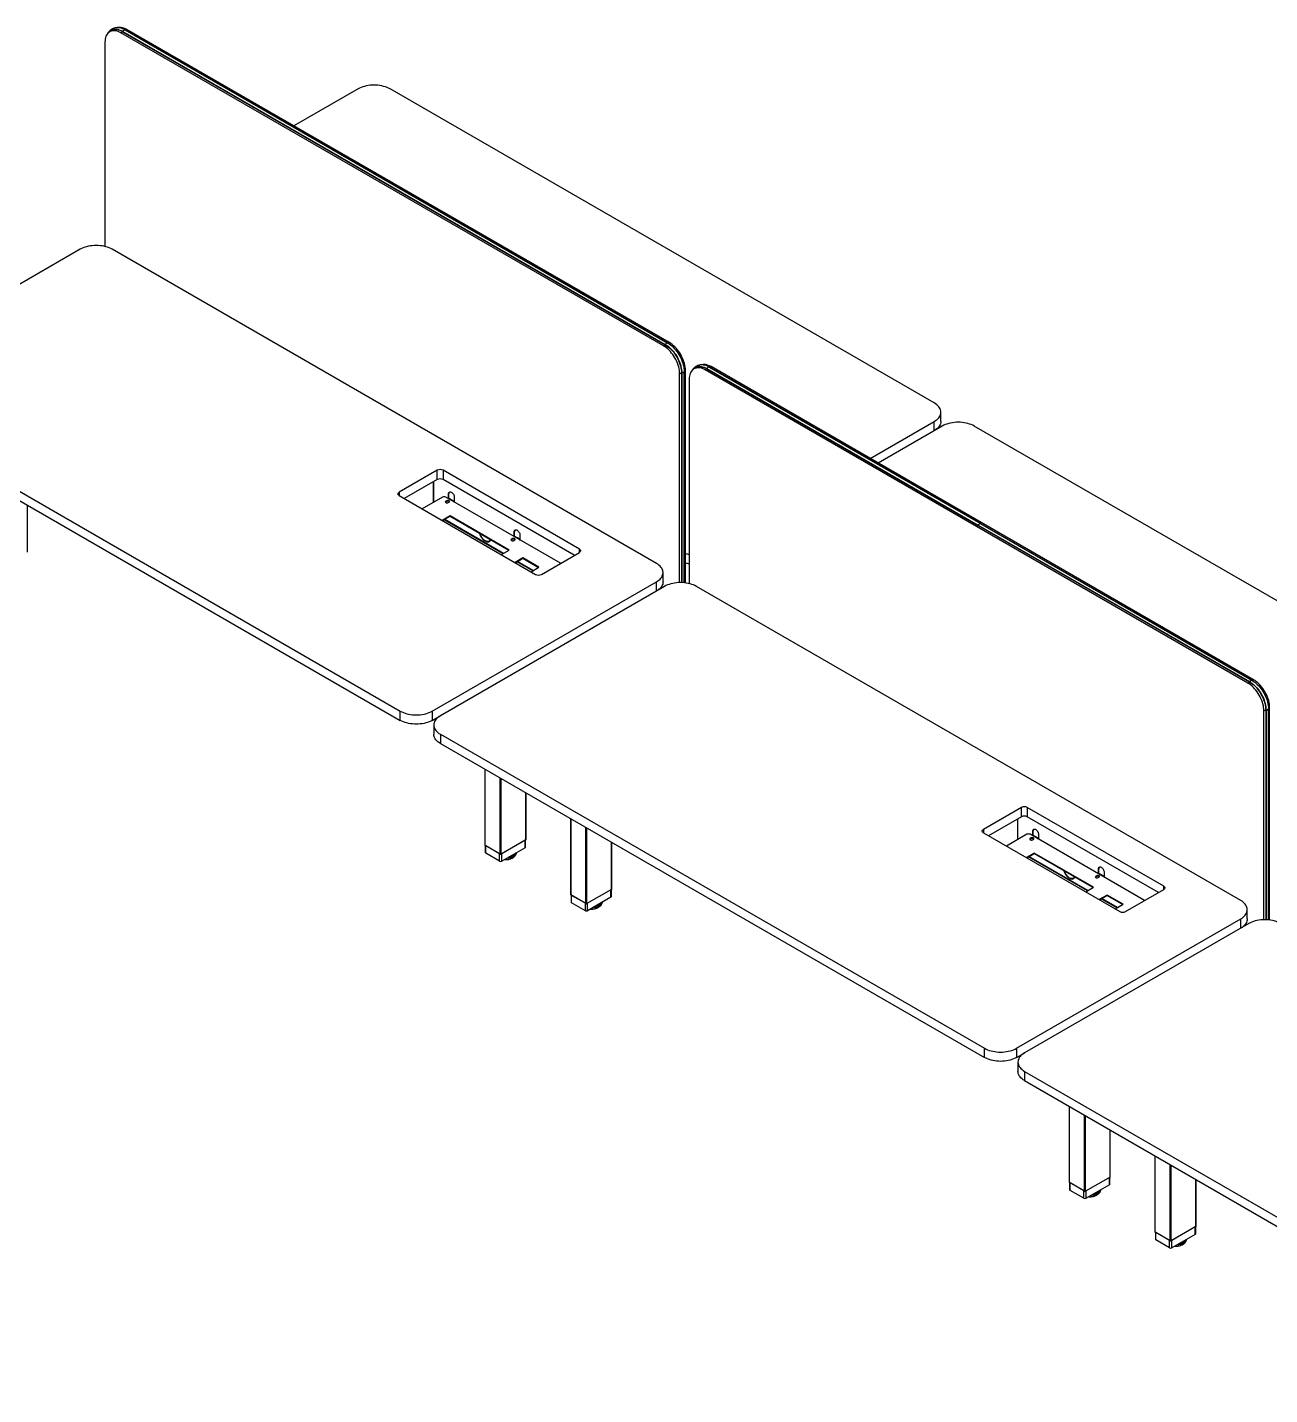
# Model space of a CAD drawing. Header units: millimetres. Extents: x -429 to 10261, y -321 to 5396.
# Drawn here: x 5662 to 8406, y 312 to 3333 of the extents above; entities that cross this region are included whole.
import ezdxf

# ---------------------------------------------------------------- set-up
doc = ezdxf.new("R2010")
doc.units = ezdxf.units.MM
doc.header["$LTSCALE"] = 100

msp = doc.modelspace()

# ---------------------------------------------------------------- linework, layer by layer
at = {"color": 7, "linetype": 'Continuous', "lineweight": -3}
for p, q in [((5848.99, 3326.22), (5844.04, 3323.36)), ((5872.57, 3323.74), (6471.84, 2977.79)), ((5872.57, 3323.74), (5872.57, 3323.5)), ((5872.57, 3323.5), (6471.84, 2977.55)), ((5872.74, 3324.19), (6472.01, 2978.23)), ((5878.06, 3327.26), (6477.34, 2981.31)), ((6477.4, 2981.29), (5878.13, 3327.24)), ((5879.08, 3326.69), (5881.76, 3328.23)), ((7080.31, 2636.33), (5881.76, 3328.23)), ((5833.68, 3300.47), (5833.68, 2848.78)), ((5869.04, 3320.89), (5873.01, 3323.18)), ((7067.58, 2628.98), (5869.04, 3320.89)), ((5872.61, 3323.41), (6471.89, 2977.45)), ((6392.65, 3196.92), (6250.94, 3115.11)), ((7665.44, 2502.97), (6463.36, 3196.92)), ((6471.84, 2977.79), (7071.12, 2631.84)), ((6471.84, 2977.55), (7071.12, 2631.59)), ((6471.89, 2977.45), (7071.16, 2631.5)), ((6472.01, 2978.23), (7071.28, 2632.28)), ((6477.34, 2981.31), (7076.61, 2635.35)), ((7076.67, 2635.33), (6477.4, 2981.29)), ((5778.88, 2842.6), (5283.91, 2556.86)), ((7051.67, 2148.65), (5849.59, 2842.6)), ((7067.58, 2628.98), (7071.61, 2631.31)), ((7071.12, 2631.84), (7071.12, 2631.59)), ((7071.12, 2631.84), (7071.5, 2631.61)), ((7077.6, 2634.76), (7080.31, 2636.33)), ((7102.94, 2567.74), (7106.96, 2570.07)), ((7106.91, 2569.58), (7106.91, 2106.05)), ((7107.18, 2569.38), (7106.97, 2569.5)), ((7106.97, 2569.5), (7106.97, 2106.05)), ((7107.17, 2570.42), (7107.18, 2569.38)), ((7107.18, 2569.38), (7107.18, 2106.05)), ((7107.65, 2569.3), (7107.65, 2106.03)), ((7112.96, 2573.53), (7115.67, 2575.09)), ((7112.97, 2572.37), (7112.97, 2105.68)), ((7112.98, 2105.68), (7112.98, 2572.44)), ((7115.67, 2105.38), (7115.67, 2575.09)), ((7139.46, 2581.25), (7134.51, 2578.39)), ((7159.51, 2575.91), (7163.48, 2578.21)), ((8358.05, 1884.01), (7159.51, 2575.91)), ((7163.04, 2578.77), (7762.31, 2232.82)), ((7163.04, 2578.77), (7163.04, 2578.53)), ((7163.04, 2578.53), (7762.31, 2232.57)), ((7163.08, 2578.43), (7762.36, 2232.48)), ((7163.21, 2579.21), (7762.48, 2233.26)), ((7168.53, 2582.29), (7767.8, 2236.33)), ((7767.87, 2236.31), (7168.6, 2582.27)), ((7169.55, 2581.71), (7172.23, 2583.26)), ((8370.78, 1891.36), (7172.23, 2583.26)), ((7102.94, 2106.06), (7102.94, 2567.74)), ((7124.15, 2555.5), (7124.15, 2103.81)), ((5283.91, 2516.04), (6485.99, 1822.09)), ((5283.91, 2495.62), (6485.99, 1801.68)), ((7680.09, 2462.15), (7680.09, 2482.56)), ((7523.73, 2380.35), (7665.44, 2462.15)), ((7683.12, 2451.95), (7541.41, 2370.14)), ((7665.44, 2441.74), (7665.44, 2462.15)), ((8955.91, 1758), (7753.83, 2451.95)), ((6567.66, 2354.18), (6483.51, 2305.61)), ((6567.66, 2333.77), (6494.83, 2291.73)), ((6558.68, 2328.59), (6558.68, 2282.94)), ((6558.96, 2328.75), (6558.96, 2283.1)), ((6567.66, 2333.77), (6567.66, 2354.18)), ((6881.61, 2180.29), (6580.39, 2354.18)), ((6580.39, 2354.18), (6580.39, 2333.77)), ((6870.3, 2166.41), (6580.39, 2333.77)), ((6483.51, 2305.61), (6483.51, 2298.26)), ((6483.51, 2298.26), (6784.74, 2124.36)), ((6593.11, 2302.33), (6592.55, 2302)), ((6592.55, 2292.26), (6592.55, 2302)), ((6593.11, 2292.26), (6593.11, 2302.33)), ((5662.65, 2173.68), (5662.65, 2276.98)), ((6579.33, 2294.86), (6534.36, 2268.9)), ((6839.6, 2148.69), (6586.4, 2294.86)), ((6588.87, 2286.9), (6586.75, 2285.68)), ((6586.75, 2284.86), (6588.87, 2286.08)), ((6586.75, 2284.86), (6586.75, 2285.68)), ((6588.87, 2286.08), (6588.87, 2286.9)), ((6592.34, 2292.17), (6591.7, 2291.8)), ((6591.7, 2282.82), (6593.82, 2284.04)), ((6592.34, 2292.17), (6594.1, 2291.14)), ((6594.9, 2291.22), (6593.14, 2292.24)), ((6595.52, 2290.33), (6594.1, 2291.14)), ((6595.52, 2290.33), (6597.64, 2289.1)), ((6598.44, 2289.18), (6596.32, 2290.41)), ((6599.05, 2288.29), (6597.64, 2289.1)), ((6599.05, 2288.29), (6601.17, 2287.06)), ((6601.97, 2287.14), (6599.85, 2288.37)), ((6602.59, 2286.25), (6601.17, 2287.06)), ((6602.59, 2286.25), (6604.36, 2285.23)), ((6605.16, 2285.31), (6603.39, 2286.33)), ((6603.72, 2284.86), (6604.36, 2285.23)), ((6604.29, 2284.53), (6604.36, 2284.57)), ((6604.36, 2284.57), (6604.36, 2285.23)), ((6604.36, 2284.57), (6604.92, 2284.25)), ((6604.92, 2284.25), (6605.28, 2284.45)), ((6605.28, 2284.04), (6604.92, 2284.25)), ((6605.28, 2294.66), (6605.28, 2284.04)), ((6595.91, 2253.44), (6578.53, 2243.41)), ((6579.24, 2243), (6595.91, 2252.63)), ((6713, 2170), (6582.9, 2245.11)), ((6714.14, 2170.65), (6584.03, 2245.76)), ((6726.73, 2177.93), (6595.91, 2253.44)), ((6595.91, 2252.63), (6595.91, 2253.44)), ((6595.91, 2252.63), (6726.02, 2177.52)), ((7767.8, 2236.33), (8367.08, 1890.38)), ((8367.14, 1890.36), (7767.87, 2236.31)), ((6737.29, 2208.48), (6736.66, 2208.12)), ((6737.29, 2208.48), (6739.06, 2207.46)), ((6738.07, 2218.65), (6737.5, 2218.32)), ((6737.5, 2208.58), (6737.5, 2218.32)), ((6738.07, 2208.57), (6738.07, 2218.65)), ((6739.86, 2207.54), (6738.09, 2208.56)), ((6740.47, 2206.65), (6739.06, 2207.46)), ((6740.47, 2206.65), (6742.6, 2205.42)), ((6743.4, 2205.5), (6741.27, 2206.73)), ((6750.23, 2210.98), (6750.23, 2200.36)), ((7762.31, 2232.82), (8361.59, 1886.87)), ((7762.31, 2232.82), (7762.31, 2232.57)), ((7762.31, 2232.57), (8361.59, 1886.62)), ((7762.36, 2232.48), (8361.63, 1886.53)), ((7762.48, 2233.26), (8361.75, 1887.31)), ((6672.45, 2198.33), (6672.45, 2199.15)), ((6673.87, 2198.33), (6673.87, 2197.52)), ((6673.87, 2197.52), (6674.43, 2197.84)), ((6674.43, 2198.06), (6674.43, 2197.84)), ((6681.8, 2197.64), (6682.8, 2197.06)), ((6682.16, 2197.83), (6682.72, 2198.16)), ((6709.34, 2167.89), (6726.73, 2177.93)), ((6733.83, 2203.22), (6731.71, 2201.99)), ((6731.71, 2201.18), (6733.83, 2202.4)), ((6731.71, 2201.18), (6731.71, 2201.99)), ((6733.83, 2202.4), (6733.83, 2203.22)), ((6736.66, 2199.14), (6738.78, 2200.36)), ((6744.01, 2204.61), (6742.6, 2205.42)), ((6744.01, 2204.61), (6746.13, 2203.38)), ((6746.93, 2203.46), (6744.81, 2204.68)), ((6747.55, 2202.56), (6746.13, 2203.38)), ((6747.55, 2202.56), (6749.31, 2201.54)), ((6750.11, 2201.62), (6748.35, 2202.64)), ((6748.68, 2201.18), (6749.31, 2201.54)), ((6749.24, 2200.85), (6749.31, 2200.89)), ((6749.31, 2200.89), (6749.31, 2201.54)), ((6749.31, 2200.89), (6749.88, 2200.56)), ((6749.88, 2200.56), (6750.23, 2200.77)), ((6750.23, 2200.36), (6749.88, 2200.56)), ((6881.61, 2172.94), (6881.61, 2180.29)), ((6756.78, 2160.58), (6739.4, 2150.54)), ((6740.1, 2150.13), (6756.78, 2159.76)), ((6778.41, 2132.24), (6743.76, 2152.24)), ((6779.54, 2132.9), (6744.89, 2152.9)), ((6792.14, 2140.17), (6756.78, 2160.58)), ((6756.78, 2159.76), (6756.78, 2160.58)), ((6756.78, 2159.76), (6791.43, 2139.76)), ((6797.47, 2124.36), (6881.61, 2172.94)), ((6774.75, 2130.13), (6792.14, 2140.17)), ((7066.32, 2107.83), (7066.32, 2128.24)), ((6556.7, 1822.09), (7051.67, 2107.83)), ((7069.35, 2097.63), (6574.38, 1811.88)), ((7051.67, 2087.42), (7051.67, 2107.83)), ((8342.14, 1403.68), (7140.06, 2097.63)), ((8358.05, 1884.01), (8362.08, 1886.33)), ((8361.59, 1886.87), (8361.59, 1886.62)), ((8361.59, 1886.87), (8361.97, 1886.64)), ((8368.07, 1889.79), (8370.78, 1891.36)), ((6485.99, 1801.68), (6485.99, 1822.09)), ((6556.7, 1822.09), (6556.7, 1801.68)), ((8393.41, 1822.77), (8397.43, 1825.1)), ((8393.41, 1361.09), (8393.41, 1822.77)), ((8397.38, 1824.61), (8397.38, 1361.08)), ((8397.65, 1824.4), (8397.44, 1824.53)), ((8397.44, 1824.53), (8397.44, 1361.08)), ((8397.64, 1825.44), (8397.65, 1824.4)), ((8397.65, 1824.4), (8397.65, 1361.07)), ((8398.12, 1824.33), (8398.12, 1361.06)), ((8403.43, 1828.55), (8406.14, 1830.12)), ((8403.44, 1827.4), (8403.44, 1360.71)), ((8403.45, 1360.71), (8403.45, 1827.47)), ((8406.14, 1360.41), (8406.14, 1830.12)), ((6556.7, 1801.68), (6573.93, 1811.62)), ((6559.73, 1791.47), (6559.73, 1771.06)), ((6574.38, 1771.06), (7776.46, 1077.12)), ((6574.38, 1771.06), (6574.38, 1750.65)), ((6574.38, 1750.65), (7776.46, 1056.7)), ((6672.93, 1693.75), (6672.93, 1525.86)), ((6673.37, 1525.25), (6673.37, 1693.5)), ((6706.6, 1506.06), (6706.6, 1674.32)), ((6708.73, 1506.06), (6708.73, 1673.09)), ((6763.17, 1537.49), (6763.17, 1641.66)), ((6763.61, 1538.1), (6763.61, 1641.41)), ((7858.13, 1609.21), (7773.98, 1560.63)), ((7858.13, 1588.8), (7858.13, 1609.21)), ((8172.08, 1435.32), (7870.86, 1609.21)), ((7870.86, 1609.21), (7870.86, 1588.8)), ((6862.44, 1584.36), (6862.44, 1416.46)), ((6862.87, 1415.85), (6862.87, 1584.1)), ((7858.13, 1588.8), (7785.3, 1546.75)), ((7849.15, 1583.61), (7849.15, 1537.97)), ((7849.43, 1583.78), (7849.43, 1538.13)), ((8160.77, 1421.43), (7870.86, 1588.8)), ((6896.11, 1396.66), (6896.11, 1564.92)), ((6898.23, 1396.66), (6898.23, 1563.69)), ((7773.98, 1560.63), (7773.98, 1553.29)), ((7773.98, 1553.29), (8075.21, 1379.39)), ((7869.8, 1549.89), (7824.83, 1523.93)), ((8130.07, 1403.71), (7876.87, 1549.89)), ((7879.34, 1541.93), (7877.22, 1540.7)), ((7877.22, 1539.89), (7879.34, 1541.11)), ((7879.34, 1541.11), (7879.34, 1541.93)), ((7882.81, 1547.19), (7882.17, 1546.83)), ((7882.81, 1547.19), (7884.57, 1546.17)), ((7883.58, 1557.36), (7883.02, 1557.03)), ((7883.02, 1547.29), (7883.02, 1557.03)), ((7883.58, 1547.28), (7883.58, 1557.36)), ((7885.37, 1546.25), (7883.61, 1547.27)), ((7885.99, 1545.36), (7884.57, 1546.17)), ((7885.99, 1545.36), (7888.11, 1544.13)), ((7888.91, 1544.21), (7886.79, 1545.44)), ((7889.52, 1543.32), (7888.11, 1544.13)), ((7889.52, 1543.32), (7891.64, 1542.09)), ((7892.44, 1542.17), (7890.32, 1543.39)), ((7893.06, 1541.27), (7891.64, 1542.09)), ((7893.06, 1541.27), (7894.83, 1540.25)), ((7895.63, 1540.33), (7893.86, 1541.35)), ((7895.75, 1549.68), (7895.75, 1539.07)), ((6706.6, 1506.06), (6673.37, 1525.25)), ((6673.76, 1525.02), (6673.76, 1509.53)), ((6705.19, 1506.88), (6674.78, 1524.43)), ((6674.78, 1508.1), (6674.78, 1524.43)), ((6763.17, 1537.49), (6708.73, 1506.06)), ((6761.76, 1536.68), (6710.14, 1506.88)), ((6761.76, 1520.35), (6710.14, 1490.55)), ((6761.76, 1520.35), (6761.76, 1536.68)), ((6762.78, 1521.77), (6762.78, 1537.27)), ((6952.68, 1428.09), (6952.68, 1532.26)), ((6953.12, 1428.71), (6953.12, 1532.01)), ((7877.22, 1539.89), (7877.22, 1540.7)), ((7882.17, 1537.85), (7884.29, 1539.07)), ((7894.19, 1539.89), (7894.83, 1540.25)), ((7894.76, 1539.56), (7894.83, 1539.6)), ((7894.83, 1539.6), (7894.83, 1540.25)), ((7894.83, 1539.6), (7895.39, 1539.27)), ((7895.39, 1539.27), (7895.75, 1539.48)), ((7895.75, 1539.07), (7895.39, 1539.27)), ((6705.19, 1490.55), (6674.78, 1508.1)), ((6705.19, 1490.55), (6705.19, 1506.88)), ((6710.14, 1490.55), (6710.14, 1506.88)), ((7886.38, 1508.47), (7869, 1498.43)), ((7869.71, 1498.03), (7886.38, 1507.65)), ((8003.47, 1425.03), (7873.37, 1500.14)), ((8004.61, 1425.68), (7874.5, 1500.79)), ((8017.2, 1432.95), (7886.38, 1508.47)), ((7886.38, 1507.65), (7886.38, 1508.47)), ((7886.38, 1507.65), (8016.49, 1432.54)), ((7962.92, 1453.36), (7962.92, 1454.18)), ((7964.34, 1453.36), (7964.34, 1452.54)), ((7964.34, 1452.54), (7964.9, 1452.87)), ((7964.9, 1453.09), (7964.9, 1452.87)), ((7972.27, 1452.67), (7973.27, 1452.09)), ((7972.63, 1452.86), (7973.19, 1453.18)), ((8024.3, 1458.25), (8022.18, 1457.02)), ((8022.18, 1456.2), (8024.3, 1457.43)), ((8022.18, 1456.2), (8022.18, 1457.02)), ((8024.3, 1457.43), (8024.3, 1458.25)), ((8027.76, 1463.51), (8027.13, 1463.14)), ((8027.13, 1454.16), (8029.25, 1455.39)), ((8027.76, 1463.51), (8029.53, 1462.49)), ((8028.54, 1473.68), (8027.97, 1473.35)), ((8027.97, 1463.61), (8027.97, 1473.35)), ((8028.54, 1463.6), (8028.54, 1473.68)), ((8030.33, 1462.57), (8028.56, 1463.59)), ((8030.94, 1461.67), (8029.53, 1462.49)), ((8030.94, 1461.67), (8033.07, 1460.45)), ((8033.87, 1460.53), (8031.74, 1461.75)), ((8034.48, 1459.63), (8033.07, 1460.45)), ((8034.48, 1459.63), (8036.6, 1458.41)), ((8037.4, 1458.49), (8035.28, 1459.71)), ((8038.02, 1457.59), (8036.6, 1458.41)), ((8038.02, 1457.59), (8039.78, 1456.57)), ((8040.58, 1456.65), (8038.82, 1457.67)), ((8039.15, 1456.2), (8039.78, 1456.57)), ((8039.71, 1455.88), (8039.78, 1455.92)), ((8039.78, 1455.92), (8039.78, 1456.57)), ((8039.78, 1455.92), (8040.35, 1455.59)), ((8040.35, 1455.59), (8040.7, 1455.8)), ((8040.7, 1455.39), (8040.35, 1455.59)), ((8040.7, 1466), (8040.7, 1455.39)), ((6952.68, 1428.09), (6898.23, 1396.66)), ((6951.26, 1427.28), (6899.64, 1397.48)), ((6951.26, 1410.95), (6951.26, 1427.28)), ((6952.29, 1412.38), (6952.29, 1427.87)), ((7999.81, 1422.92), (8017.2, 1432.95)), ((8087.94, 1379.39), (8172.08, 1427.97)), ((8172.08, 1427.97), (8172.08, 1435.32)), ((6896.11, 1396.66), (6862.87, 1415.85)), ((6863.26, 1415.62), (6863.26, 1400.13)), ((6894.69, 1397.48), (6864.29, 1415.03)), ((6864.29, 1398.7), (6864.29, 1415.03)), ((6894.69, 1381.15), (6864.29, 1398.7)), ((6894.69, 1381.15), (6894.69, 1397.48)), ((6951.26, 1410.95), (6899.64, 1381.15)), ((6899.64, 1381.15), (6899.64, 1397.48)), ((8047.25, 1415.6), (8029.87, 1405.57)), ((8030.57, 1405.16), (8047.25, 1414.79)), ((8068.88, 1387.27), (8034.23, 1407.27)), ((8070.01, 1387.92), (8035.36, 1407.93)), ((8082.61, 1395.19), (8047.25, 1415.6)), ((8047.25, 1414.79), (8047.25, 1415.6)), ((8047.25, 1414.79), (8081.9, 1394.79)), ((8065.22, 1385.16), (8082.61, 1395.19)), ((7847.17, 1077.12), (8342.14, 1362.86)), ((8342.14, 1342.45), (8342.14, 1362.86)), ((8356.79, 1362.86), (8356.79, 1383.27)), ((8359.82, 1352.65), (7864.85, 1066.91)), ((7776.46, 1056.7), (7776.46, 1077.12)), ((7847.17, 1077.12), (7847.17, 1056.7)), ((7847.17, 1056.7), (7864.4, 1066.65)), ((7850.2, 1046.5), (7850.2, 1026.09)), ((7864.85, 1026.09), (9066.93, 332.14)), ((7864.85, 1026.09), (7864.85, 1005.68)), ((7864.85, 1005.68), (9066.93, 311.73)), ((7963.4, 948.78), (7963.4, 780.89)), ((7963.84, 780.27), (7963.84, 948.53)), ((7997.07, 761.09), (7997.07, 929.34)), ((7999.2, 761.09), (7999.2, 928.12)), ((8053.64, 792.52), (8053.64, 896.69)), ((8054.08, 793.13), (8054.08, 896.43)), ((8152.91, 839.38), (8152.91, 671.49)), ((8153.34, 670.88), (8153.34, 839.13)), ((8186.58, 651.69), (8186.58, 819.94)), ((8188.7, 651.69), (8188.7, 818.72)), ((8053.64, 792.52), (7999.2, 761.09)), ((8052.23, 791.7), (8000.61, 761.9)), ((8052.23, 775.37), (8052.23, 791.7)), ((8053.25, 776.8), (8053.25, 792.3)), ((8243.15, 683.12), (8243.15, 787.29)), ((8243.59, 683.73), (8243.59, 787.03)), ((7997.07, 761.09), (7963.84, 780.27)), ((7964.23, 780.05), (7964.23, 764.56)), ((7995.66, 761.9), (7965.25, 779.46)), ((7965.25, 763.13), (7965.25, 779.46)), ((7995.66, 745.57), (7965.25, 763.13)), ((7995.66, 745.57), (7995.66, 761.9)), ((8052.23, 775.37), (8000.61, 745.57)), ((8000.61, 745.57), (8000.61, 761.9)), ((8186.58, 651.69), (8153.34, 670.88)), ((8153.73, 670.65), (8153.73, 655.16)), ((8185.16, 652.51), (8154.76, 670.06)), ((8154.76, 653.73), (8154.76, 670.06)), ((8243.15, 683.12), (8188.7, 651.69)), ((8241.73, 682.3), (8190.11, 652.51)), ((8241.73, 665.97), (8190.11, 636.18)), ((8241.73, 665.97), (8241.73, 682.3)), ((8242.76, 667.4), (8242.76, 682.9)), ((8185.16, 636.18), (8154.76, 653.73)), ((8185.16, 636.18), (8185.16, 652.51)), ((8190.11, 636.18), (8190.11, 652.51))]:
    msp.add_line(p, q, dxfattribs=at)
at = {"color": 7, "linetype": 'Continuous', "lineweight": -3, "flags": 128}
for points in [[(5869.04, 3320.89), (5865.95, 3322.51), (5862.9, 3323.81), (5859.89, 3324.78), (5856.94, 3325.4), (5854.09, 3325.69), (5851.36, 3325.62), (5848.76, 3325.21), (5846.31, 3324.45), (5844.04, 3323.36), (5841.95, 3321.94), (5840.08, 3320.2), (5838.42, 3318.15), (5836.99, 3315.81), (5835.81, 3313.2), (5834.89, 3310.34), (5834.22, 3307.25), (5833.82, 3303.95), (5833.68, 3300.47)], [(5842.3, 3322.21), (5843.03, 3323.04), (5844.95, 3324.82), (5847.07, 3326.27), (5849.39, 3327.38), (5851.89, 3328.15), (5854.54, 3328.57), (5857.33, 3328.64), (5860.24, 3328.35), (5863.24, 3327.71), (5866.31, 3326.73), (5869.43, 3325.4), (5872.57, 3323.74)], [(5843.32, 3322.93), (5845.11, 3324.56), (5847.22, 3326.01), (5849.53, 3327.12), (5852.01, 3327.88), (5854.65, 3328.3), (5857.42, 3328.37), (5860.31, 3328.08), (5863.29, 3327.44), (5866.35, 3326.46), (5869.45, 3325.15), (5872.57, 3323.5)], [(5845.71, 3324.33), (5847.32, 3325.78), (5847.55, 3325.97)], [(5847.01, 3325.08), (5847.7, 3325.66), (5849.51, 3326.92)], [(5848.99, 3326.22), (5851.26, 3327.31), (5853.7, 3328.07)], [(5849.01, 3327.71), (5850.4, 3328.23), (5852.85, 3328.83), (5855.43, 3329.12), (5858.13, 3329.08), (5860.93, 3328.73), (5863.81, 3328.06), (5866.75, 3327.07), (5869.74, 3325.78), (5872.74, 3324.19)], [(5881.76, 3328.23), (5878.68, 3329.86), (5875.62, 3331.16), (5872.61, 3332.13), (5869.67, 3332.75), (5866.82, 3333.03), (5864.09, 3332.97), (5861.49, 3332.56), (5860.58, 3332.32)], [(5878.13, 3327.24), (5878.1, 3327.25), (5878.06, 3327.26)], [(6463.36, 3196.92), (6460.14, 3198.62), (6456.68, 3200.15), (6453, 3201.51), (6449.14, 3202.67), (6445.11, 3203.63), (6440.95, 3204.39), (6436.69, 3204.94), (6432.36, 3205.26), (6428, 3205.37), (6423.65, 3205.26), (6419.32, 3204.94), (6415.06, 3204.39), (6410.9, 3203.63), (6406.87, 3202.67), (6403, 3201.51), (6399.33, 3200.15), (6395.86, 3198.62), (6392.65, 3196.92)], [(5849.59, 2842.6), (5846.38, 2844.3), (5842.91, 2845.83), (5839.24, 2847.19), (5835.37, 2848.35), (5831.34, 2849.31), (5827.18, 2850.07), (5822.92, 2850.61), (5818.59, 2850.94), (5814.24, 2851.05), (5809.88, 2850.94), (5805.55, 2850.61), (5801.29, 2850.07), (5797.13, 2849.31), (5793.1, 2848.35), (5789.24, 2847.19), (5785.56, 2845.83), (5782.1, 2844.3), (5778.88, 2842.6)], [(7102.94, 2567.74), (7102.8, 2571.38), (7102.4, 2575.14), (7101.73, 2579.01), (7100.81, 2582.94), (7099.63, 2586.91), (7098.2, 2590.89), (7096.54, 2594.85), (7094.67, 2598.76), (7092.58, 2602.59), (7090.31, 2606.31), (7087.86, 2609.89), (7085.26, 2613.31), (7082.52, 2616.53), (7079.67, 2619.54), (7076.73, 2622.31), (7073.72, 2624.82), (7070.66, 2627.05), (7067.58, 2628.98)], [(7071.12, 2631.59), (7074.24, 2629.63), (7077.34, 2627.37), (7080.4, 2624.83), (7083.38, 2622.02), (7086.27, 2618.97), (7089.04, 2615.7), (7091.68, 2612.24), (7094.16, 2608.6), (7096.47, 2604.83), (7098.58, 2600.95), (7100.48, 2596.99), (7102.17, 2592.97), (7103.61, 2588.93), (7104.81, 2584.91), (7105.75, 2580.92), (7106.42, 2577), (7106.83, 2573.19), (7106.97, 2569.5)], [(7071.28, 2632.28), (7074.29, 2630.4), (7077.27, 2628.25), (7080.21, 2625.84), (7083.09, 2623.19), (7085.89, 2620.31), (7088.59, 2617.23), (7091.17, 2613.96), (7093.62, 2610.53), (7095.91, 2606.97), (7098.04, 2603.29), (7099.98, 2599.52), (7101.73, 2595.68), (7103.26, 2591.81), (7104.58, 2587.93), (7105.68, 2584.07), (7106.53, 2580.25), (7107.15, 2576.5), (7107.52, 2572.84), (7107.65, 2569.3)], [(7071.5, 2631.61), (7074.26, 2629.87), (7077.38, 2627.59), (7080.45, 2625.03), (7083.45, 2622.21), (7086.36, 2619.14), (7089.15, 2615.85), (7091.8, 2612.37), (7094.3, 2608.71), (7096.62, 2604.92), (7098.74, 2601.01), (7100.66, 2597.03), (7102.35, 2592.99), (7103.8, 2588.93), (7105.01, 2584.87), (7105.95, 2580.86), (7106.63, 2576.92), (7107.04, 2573.08), (7107.17, 2570.42)], [(7076.61, 2635.35), (7079.61, 2633.48), (7082.59, 2631.33), (7085.53, 2628.92), (7088.41, 2626.26), (7091.21, 2623.39), (7093.91, 2620.3), (7096.5, 2617.04), (7098.94, 2613.61), (7101.24, 2610.04), (7103.36, 2606.36), (7105.3, 2602.59), (7107.05, 2598.76), (7108.59, 2594.89), (7109.91, 2591.01), (7111, 2587.14), (7111.86, 2583.32), (7112.47, 2579.57), (7112.85, 2575.91), (7112.97, 2572.37)], [(7076.67, 2635.33), (7076.64, 2635.34), (7076.61, 2635.35)], [(7115.67, 2575.09), (7115.53, 2578.73), (7115.13, 2582.49), (7114.46, 2586.35), (7113.53, 2590.29), (7112.35, 2594.26), (7110.93, 2598.24), (7109.27, 2602.2), (7107.39, 2606.11), (7105.31, 2609.94), (7103.04, 2613.66), (7100.59, 2617.24), (7097.99, 2620.65), (7095.25, 2623.88), (7092.4, 2626.89), (7089.46, 2629.65), (7086.45, 2632.16), (7083.39, 2634.39), (7080.31, 2636.33)], [(7112.98, 2572.44), (7112.98, 2572.41), (7112.97, 2572.37)], [(7159.51, 2575.91), (7156.42, 2577.54), (7153.37, 2578.84), (7150.36, 2579.81), (7147.41, 2580.43), (7144.56, 2580.71), (7141.83, 2580.65), (7139.23, 2580.24), (7136.78, 2579.48), (7134.51, 2578.39), (7132.42, 2576.97), (7130.54, 2575.22), (7128.89, 2573.18), (7127.46, 2570.84), (7126.28, 2568.23), (7125.36, 2565.37), (7124.69, 2562.28), (7124.29, 2558.98), (7124.15, 2555.5)], [(7132.77, 2577.24), (7133.5, 2578.07), (7135.42, 2579.84), (7137.54, 2581.3), (7139.86, 2582.41), (7142.36, 2583.18), (7145.01, 2583.6), (7147.8, 2583.67), (7150.71, 2583.38), (7153.71, 2582.74), (7156.78, 2581.75), (7159.9, 2580.43), (7163.04, 2578.77)], [(7133.79, 2577.95), (7135.58, 2579.59), (7137.69, 2581.04), (7140, 2582.14), (7142.48, 2582.91), (7145.12, 2583.33), (7147.89, 2583.39), (7150.78, 2583.11), (7153.76, 2582.47), (7156.82, 2581.49), (7159.92, 2580.17), (7163.04, 2578.53)], [(7136.18, 2579.35), (7137.79, 2580.81), (7138.02, 2580.99)], [(7137.48, 2580.1), (7138.17, 2580.69), (7139.98, 2581.95)], [(7139.46, 2581.25), (7141.73, 2582.34), (7144.17, 2583.09)], [(7139.48, 2582.74), (7140.87, 2583.25), (7143.32, 2583.86), (7145.9, 2584.14), (7148.6, 2584.11), (7151.4, 2583.76), (7154.28, 2583.08), (7157.22, 2582.1), (7160.21, 2580.8), (7163.21, 2579.21)], [(7172.23, 2583.26), (7169.15, 2584.89), (7166.09, 2586.19), (7163.08, 2587.15), (7160.14, 2587.78), (7157.29, 2588.06), (7154.56, 2588), (7151.96, 2587.58), (7151.05, 2587.35)], [(7168.6, 2582.27), (7168.57, 2582.28), (7168.53, 2582.29)], [(7665.44, 2462.15), (7668.39, 2464.01), (7671.04, 2466.01), (7673.39, 2468.13), (7675.4, 2470.36), (7677.07, 2472.69), (7678.38, 2475.09), (7679.33, 2477.55), (7679.9, 2480.05), (7680.09, 2482.56), (7679.9, 2485.08), (7679.33, 2487.58), (7678.38, 2490.03), (7677.07, 2492.44), (7675.4, 2494.76), (7673.39, 2497), (7671.04, 2499.12), (7668.39, 2501.12), (7665.44, 2502.97)], [(7680.09, 2462.15), (7679.9, 2459.63), (7679.33, 2457.14), (7678.38, 2454.68), (7677.07, 2452.28), (7675.4, 2449.95), (7673.39, 2447.72), (7671.04, 2445.59), (7668.39, 2443.6), (7665.89, 2442)], [(7753.83, 2451.95), (7750.61, 2453.65), (7747.15, 2455.18), (7743.47, 2456.53), (7739.61, 2457.7), (7735.58, 2458.66), (7731.42, 2459.42), (7727.16, 2459.96), (7722.83, 2460.29), (7718.47, 2460.4), (7714.12, 2460.29), (7709.79, 2459.96), (7705.53, 2459.42), (7701.37, 2458.66), (7697.34, 2457.7), (7693.47, 2456.53), (7689.8, 2455.18), (7686.33, 2453.65), (7683.12, 2451.95)], [(6483.51, 2298.26), (6482.39, 2299.05), (6481.56, 2299.94), (6481.05, 2300.92), (6480.88, 2301.93), (6481.05, 2302.95), (6481.56, 2303.92), (6482.39, 2304.82), (6483.51, 2305.61)], [(6592.55, 2302), (6592.69, 2303.45), (6593.1, 2304.68), (6593.76, 2305.62), (6594.65, 2306.25), (6595.73, 2306.53), (6596.95, 2306.46), (6598.25, 2306.02), (6599.58, 2305.26), (6600.88, 2304.18), (6602.09, 2302.86), (6603.17, 2301.33), (6604.06, 2299.68), (6604.73, 2297.96), (6605.14, 2296.27), (6605.28, 2294.66)], [(6586.75, 2285.68), (6586.05, 2285.1), (6585.74, 2284.42), (6585.84, 2283.72), (6586.36, 2283.09), (6587.22, 2282.59), (6588.32, 2282.29), (6589.53, 2282.23), (6590.7, 2282.42), (6591.7, 2282.82)], [(6585.8, 2283.84), (6586.05, 2284.28), (6586.75, 2284.86)], [(6593.82, 2284.04), (6594.52, 2284.62), (6594.83, 2285.29), (6594.73, 2285.99), (6594.21, 2286.63), (6593.35, 2287.13), (6592.25, 2287.42), (6591.04, 2287.48), (6589.87, 2287.3), (6588.87, 2286.9)], [(6588.87, 2286.08), (6589.87, 2286.49), (6591.04, 2286.67), (6592.25, 2286.61), (6593.35, 2286.31), (6594.21, 2285.81), (6594.73, 2285.18), (6594.77, 2285.06)], [(6593.68, 2286), (6592.64, 2286.46), (6591.92, 2286.65)], [(6594.76, 2285.04), (6594.47, 2285.4), (6593.68, 2286)], [(6594.55, 2284.66), (6594.47, 2284.75), (6593.68, 2285.35)], [(7767.87, 2236.31), (7767.84, 2236.33), (7767.8, 2236.33)], [(6737.5, 2218.32), (6737.64, 2219.77), (6738.06, 2220.99), (6738.72, 2221.94), (6739.61, 2222.57), (6740.69, 2222.85), (6741.9, 2222.77), (6743.2, 2222.34), (6744.53, 2221.57), (6745.84, 2220.5), (6747.05, 2219.18), (6748.13, 2217.65), (6749.02, 2216), (6749.68, 2214.28), (6750.09, 2212.58), (6750.23, 2210.98)], [(6669.59, 2201.37), (6671.07, 2200.07), (6672.45, 2199.03)], [(6685, 2201.2), (6684.37, 2199.98), (6683.37, 2198.75), (6682.16, 2197.83), (6680.75, 2197.24), (6679.19, 2196.99), (6677.49, 2197.1), (6675.71, 2197.55), (6673.87, 2198.33)], [(6673.87, 2197.52), (6675.82, 2196.68), (6677.71, 2196.19), (6679.51, 2196.08), (6681.17, 2196.34), (6682.66, 2196.96), (6683.94, 2197.94), (6685, 2199.25), (6685.76, 2200.76)], [(6731.71, 2201.99), (6731.01, 2201.42), (6730.69, 2200.74), (6730.8, 2200.04), (6731.31, 2199.41), (6732.17, 2198.91), (6733.28, 2198.61), (6734.49, 2198.55), (6735.66, 2198.73), (6736.66, 2199.14)], [(6730.75, 2200.16), (6731.01, 2200.6), (6731.71, 2201.18)], [(6738.78, 2200.36), (6739.47, 2200.94), (6739.79, 2201.61), (6739.68, 2202.31), (6739.17, 2202.95), (6738.31, 2203.44), (6737.21, 2203.74), (6736, 2203.8), (6734.82, 2203.62), (6733.83, 2203.22)], [(6733.83, 2202.4), (6734.82, 2202.8), (6736, 2202.99), (6737.21, 2202.92), (6738.31, 2202.63), (6739.17, 2202.13), (6739.68, 2201.5), (6739.73, 2201.38)], [(6738.64, 2202.32), (6737.59, 2202.78), (6736.88, 2202.97)], [(6739.72, 2201.36), (6739.43, 2201.72), (6738.64, 2202.32)], [(6739.51, 2200.98), (6739.43, 2201.07), (6738.64, 2201.67)], [(6881.61, 2180.29), (6882.73, 2179.5), (6883.56, 2178.6), (6884.08, 2177.63), (6884.25, 2176.61), (6884.08, 2175.6), (6883.56, 2174.63), (6882.73, 2173.73), (6881.61, 2172.94)], [(7051.67, 2107.83), (7054.62, 2109.69), (7057.27, 2111.69), (7059.62, 2113.81), (7061.63, 2116.04), (7063.3, 2118.37), (7064.61, 2120.77), (7065.56, 2123.23), (7066.13, 2125.73), (7066.32, 2128.24), (7066.13, 2130.76), (7065.56, 2133.25), (7064.61, 2135.71), (7063.3, 2138.11), (7061.63, 2140.44), (7059.62, 2142.67), (7057.27, 2144.8), (7054.62, 2146.8), (7051.67, 2148.65)], [(7066.32, 2107.83), (7066.13, 2105.31), (7065.56, 2102.82), (7064.61, 2100.36), (7063.3, 2097.96), (7061.63, 2095.63), (7059.62, 2093.4), (7057.27, 2091.27), (7054.62, 2089.27), (7052.12, 2087.68)], [(7140.06, 2097.63), (7136.84, 2099.33), (7133.38, 2100.86), (7129.71, 2102.21), (7125.84, 2103.38), (7121.81, 2104.34), (7117.65, 2105.1), (7113.39, 2105.64), (7109.06, 2105.97), (7104.71, 2106.08), (7100.35, 2105.97), (7096.02, 2105.64), (7091.76, 2105.1), (7087.6, 2104.34), (7083.57, 2103.38), (7079.71, 2102.21), (7076.03, 2100.86), (7072.57, 2099.33), (7069.35, 2097.63)], [(8393.41, 1822.77), (8393.27, 1826.41), (8392.87, 1830.17), (8392.2, 1834.03), (8391.28, 1837.97), (8390.1, 1841.94), (8388.67, 1845.92), (8387.01, 1849.88), (8385.14, 1853.79), (8383.05, 1857.62), (8380.78, 1861.34), (8378.33, 1864.92), (8375.73, 1868.33), (8372.99, 1871.56), (8370.14, 1874.57), (8367.2, 1877.33), (8364.19, 1879.84), (8361.13, 1882.07), (8358.05, 1884.01)], [(8361.59, 1886.62), (8364.71, 1884.66), (8367.81, 1882.4), (8370.87, 1879.85), (8373.85, 1877.05), (8376.74, 1874), (8379.51, 1870.73), (8382.15, 1867.26), (8384.63, 1863.63), (8386.94, 1859.86), (8389.05, 1855.98), (8390.95, 1852.01), (8392.64, 1848), (8394.08, 1843.96), (8395.28, 1839.93), (8396.22, 1835.95), (8396.89, 1832.03), (8397.3, 1828.21), (8397.44, 1824.53)], [(8361.75, 1887.31), (8364.76, 1885.43), (8367.74, 1883.28), (8370.68, 1880.87), (8373.56, 1878.22), (8376.36, 1875.34), (8379.06, 1872.26), (8381.64, 1868.99), (8384.09, 1865.56), (8386.38, 1861.99), (8388.51, 1858.31), (8390.45, 1854.54), (8392.2, 1850.71), (8393.73, 1846.84), (8395.05, 1842.96), (8396.15, 1839.1), (8397, 1835.28), (8397.62, 1831.52), (8397.99, 1827.87), (8398.12, 1824.33)], [(8361.97, 1886.64), (8364.73, 1884.89), (8367.85, 1882.62), (8370.92, 1880.06), (8373.92, 1877.23), (8376.83, 1874.17), (8379.62, 1870.88), (8382.27, 1867.39), (8384.77, 1863.74), (8387.09, 1859.95), (8389.21, 1856.04), (8391.13, 1852.05), (8392.82, 1848.01), (8394.27, 1843.95), (8395.48, 1839.9), (8396.42, 1835.89), (8397.1, 1831.95), (8397.51, 1828.11), (8397.64, 1825.44)], [(8367.08, 1890.38), (8370.08, 1888.5), (8373.06, 1886.35), (8376, 1883.94), (8378.88, 1881.29), (8381.68, 1878.41), (8384.38, 1875.33), (8386.97, 1872.06), (8389.41, 1868.63), (8391.71, 1865.07), (8393.83, 1861.39), (8395.77, 1857.62), (8397.52, 1853.78), (8399.06, 1849.91), (8400.38, 1846.04), (8401.47, 1842.17), (8402.33, 1838.35), (8402.94, 1834.6), (8403.32, 1830.94), (8403.44, 1827.4)], [(8367.14, 1890.36), (8367.11, 1890.37), (8367.08, 1890.38)], [(8406.14, 1830.12), (8406, 1833.75), (8405.6, 1837.52), (8404.93, 1841.38), (8404, 1845.31), (8402.82, 1849.28), (8401.4, 1853.27), (8399.74, 1857.23), (8397.86, 1861.14), (8395.78, 1864.97), (8393.51, 1868.68), (8391.06, 1872.27), (8388.46, 1875.68), (8385.72, 1878.9), (8382.87, 1881.91), (8379.93, 1884.68), (8376.92, 1887.19), (8373.86, 1889.42), (8370.78, 1891.36)], [(6485.99, 1822.09), (6489.2, 1820.39), (6492.66, 1818.85), (6496.34, 1817.5), (6500.21, 1816.34), (6504.24, 1815.38), (6508.4, 1814.62), (6512.66, 1814.07), (6516.98, 1813.74), (6521.34, 1813.63), (6525.7, 1813.74), (6530.02, 1814.07), (6534.28, 1814.62), (6538.44, 1815.38), (6542.47, 1816.34), (6546.34, 1817.5), (6550.02, 1818.85), (6553.48, 1820.39), (6556.7, 1822.09)], [(8403.45, 1827.47), (8403.45, 1827.44), (8403.44, 1827.4)], [(6556.7, 1801.68), (6553.48, 1799.97), (6550.02, 1798.44), (6546.34, 1797.09), (6542.47, 1795.93), (6538.44, 1794.96), (6534.28, 1794.2), (6530.02, 1793.66), (6525.7, 1793.33), (6521.34, 1793.22), (6516.98, 1793.33), (6512.66, 1793.66), (6508.4, 1794.2), (6504.24, 1794.96), (6500.21, 1795.93), (6496.34, 1797.09), (6492.66, 1798.44), (6489.2, 1799.97), (6485.99, 1801.68)], [(6574.38, 1811.88), (6571.43, 1810.03), (6568.77, 1808.03), (6566.43, 1805.91), (6564.42, 1803.67), (6562.75, 1801.35), (6561.43, 1798.94), (6560.49, 1796.49), (6559.92, 1793.99), (6559.73, 1791.47), (6559.92, 1788.96), (6560.49, 1786.46), (6561.43, 1784), (6562.75, 1781.6), (6564.42, 1779.27), (6566.43, 1777.04), (6568.77, 1774.92), (6571.43, 1772.92), (6574.38, 1771.06)], [(6574.38, 1750.65), (6571.43, 1752.51), (6568.77, 1754.5), (6566.43, 1756.63), (6564.42, 1758.86), (6562.75, 1761.19), (6561.43, 1763.59), (6560.49, 1766.05), (6559.92, 1768.54), (6559.73, 1771.06)], [(7773.98, 1553.29), (7772.86, 1554.07), (7772.03, 1554.97), (7771.52, 1555.95), (7771.35, 1556.96), (7771.52, 1557.97), (7772.03, 1558.95), (7772.86, 1559.85), (7773.98, 1560.63)], [(7884.29, 1539.07), (7884.99, 1539.64), (7885.3, 1540.32), (7885.2, 1541.02), (7884.68, 1541.66), (7883.82, 1542.15), (7882.72, 1542.45), (7881.51, 1542.51), (7880.34, 1542.33), (7879.34, 1541.93)], [(7879.34, 1541.11), (7880.34, 1541.51), (7881.51, 1541.69), (7882.72, 1541.63), (7883.82, 1541.34), (7884.68, 1540.84), (7885.2, 1540.2), (7885.24, 1540.09)], [(7884.15, 1541.03), (7883.11, 1541.49), (7882.39, 1541.68)], [(7883.02, 1557.03), (7883.16, 1558.48), (7883.57, 1559.7), (7884.23, 1560.65), (7885.12, 1561.28), (7886.2, 1561.56), (7887.42, 1561.48), (7888.72, 1561.05), (7890.05, 1560.28), (7891.35, 1559.21), (7892.56, 1557.89), (7893.64, 1556.36), (7894.53, 1554.71), (7895.2, 1552.99), (7895.61, 1551.29), (7895.75, 1549.68)], [(7885.23, 1540.07), (7884.94, 1540.43), (7884.15, 1541.03)], [(7877.22, 1540.7), (7876.52, 1540.13), (7876.21, 1539.45), (7876.31, 1538.75), (7876.83, 1538.12), (7877.69, 1537.62), (7878.79, 1537.32), (7880, 1537.26), (7881.17, 1537.44), (7882.17, 1537.85)], [(7876.27, 1538.87), (7876.52, 1539.31), (7877.22, 1539.89)], [(7885.02, 1539.69), (7884.94, 1539.77), (7884.15, 1540.38)], [(6742.64, 1509.31), (6742.37, 1508.2), (6741.66, 1506.54), (6740.61, 1504.95), (6739.24, 1503.43), (6737.56, 1502.03), (6735.6, 1500.75), (6733.38, 1499.62), (6730.95, 1498.65), (6728.33, 1497.85), (6725.56, 1497.25), (6722.69, 1496.84), (6720.77, 1496.68)], [(6741.45, 1508.62), (6740.61, 1507.4), (6739.24, 1505.88), (6737.56, 1504.48), (6735.6, 1503.2), (6733.38, 1502.07), (6730.95, 1501.1), (6728.33, 1500.3), (6726.2, 1499.82)], [(7960.06, 1456.4), (7961.54, 1455.1), (7962.92, 1454.06)], [(7975.47, 1456.23), (7974.84, 1455.01), (7973.84, 1453.78), (7972.63, 1452.86), (7971.22, 1452.27), (7969.66, 1452.02), (7967.96, 1452.12), (7966.18, 1452.57), (7964.34, 1453.36)], [(7964.34, 1452.54), (7966.29, 1451.7), (7968.18, 1451.22), (7969.98, 1451.11), (7971.64, 1451.37), (7973.13, 1451.99), (7974.41, 1452.97), (7975.47, 1454.28), (7976.23, 1455.79)], [(8022.18, 1457.02), (8021.48, 1456.45), (8021.16, 1455.77), (8021.27, 1455.07), (8021.78, 1454.43), (8022.64, 1453.94), (8023.75, 1453.64), (8024.96, 1453.58), (8026.13, 1453.76), (8027.13, 1454.16)], [(8021.22, 1455.18), (8021.48, 1455.63), (8022.18, 1456.2)], [(8029.25, 1455.39), (8029.94, 1455.96), (8030.26, 1456.64), (8030.15, 1457.34), (8029.64, 1457.98), (8028.78, 1458.47), (8027.68, 1458.77), (8026.47, 1458.83), (8025.29, 1458.65), (8024.3, 1458.25)], [(8024.3, 1457.43), (8025.29, 1457.83), (8026.47, 1458.01), (8027.68, 1457.95), (8028.78, 1457.66), (8029.64, 1457.16), (8030.15, 1456.52), (8030.2, 1456.41)], [(8029.11, 1457.35), (8028.06, 1457.8), (8027.35, 1457.99)], [(8027.97, 1473.35), (8028.11, 1474.8), (8028.53, 1476.02), (8029.19, 1476.97), (8030.08, 1477.6), (8031.16, 1477.88), (8032.37, 1477.8), (8033.67, 1477.37), (8035, 1476.6), (8036.31, 1475.53), (8037.52, 1474.2), (8038.6, 1472.68), (8039.49, 1471.02), (8040.15, 1469.31), (8040.56, 1467.61), (8040.7, 1466)], [(8030.19, 1456.38), (8029.9, 1456.75), (8029.11, 1457.35)], [(8029.98, 1456.01), (8029.9, 1456.09), (8029.11, 1456.69)], [(8172.08, 1435.32), (8173.2, 1434.53), (8174.03, 1433.63), (8174.55, 1432.66), (8174.72, 1431.64), (8174.55, 1430.63), (8174.03, 1429.65), (8173.2, 1428.76), (8172.08, 1427.97)], [(6932.15, 1399.91), (6931.87, 1398.8), (6931.17, 1397.14), (6930.12, 1395.55), (6928.74, 1394.04), (6927.06, 1392.63), (6925.1, 1391.35), (6922.89, 1390.22), (6920.45, 1389.25), (6917.83, 1388.46), (6915.07, 1387.85), (6912.19, 1387.44), (6910.27, 1387.28)], [(6930.96, 1399.22), (6930.12, 1398), (6928.74, 1396.49), (6927.06, 1395.08), (6925.1, 1393.8), (6922.89, 1392.67), (6920.45, 1391.7), (6917.83, 1390.9), (6915.71, 1390.42)], [(8342.14, 1362.86), (8345.09, 1364.72), (8347.74, 1366.71), (8350.09, 1368.84), (8352.1, 1371.07), (8353.77, 1373.4), (8355.08, 1375.8), (8356.03, 1378.26), (8356.6, 1380.75), (8356.79, 1383.27), (8356.6, 1385.79), (8356.03, 1388.28), (8355.08, 1390.74), (8353.77, 1393.14), (8352.1, 1395.47), (8350.09, 1397.7), (8347.74, 1399.83), (8345.09, 1401.82), (8342.14, 1403.68)], [(8356.79, 1362.86), (8356.6, 1360.34), (8356.03, 1357.84), (8355.08, 1355.39), (8353.77, 1352.98), (8352.1, 1350.66), (8350.09, 1348.42), (8347.74, 1346.3), (8345.09, 1344.3), (8342.59, 1342.71)], [(8430.53, 1352.65), (8427.31, 1354.36), (8423.85, 1355.89), (8420.18, 1357.24), (8416.31, 1358.4), (8412.28, 1359.37), (8408.12, 1360.12), (8403.86, 1360.67), (8399.53, 1361), (8395.18, 1361.11), (8390.82, 1361), (8386.49, 1360.67), (8382.23, 1360.12), (8378.07, 1359.37), (8374.04, 1358.4), (8370.18, 1357.24), (8366.5, 1355.89), (8363.04, 1354.36), (8359.82, 1352.65)], [(7776.46, 1077.12), (7779.67, 1075.42), (7783.13, 1073.88), (7786.81, 1072.53), (7790.68, 1071.37), (7794.71, 1070.4), (7798.87, 1069.65), (7803.13, 1069.1), (7807.45, 1068.77), (7811.81, 1068.66), (7816.17, 1068.77), (7820.49, 1069.1), (7824.75, 1069.65), (7828.91, 1070.4), (7832.94, 1071.37), (7836.81, 1072.53), (7840.49, 1073.88), (7843.95, 1075.42), (7847.17, 1077.12)], [(7864.85, 1066.91), (7861.9, 1065.05), (7859.24, 1063.06), (7856.9, 1060.93), (7854.89, 1058.7), (7853.22, 1056.37), (7851.9, 1053.97), (7850.96, 1051.51), (7850.39, 1049.02), (7850.2, 1046.5), (7850.39, 1043.99), (7850.96, 1041.49), (7851.9, 1039.03), (7853.22, 1036.63), (7854.89, 1034.3), (7856.9, 1032.07), (7859.24, 1029.95), (7861.9, 1027.95), (7864.85, 1026.09)], [(7847.17, 1056.7), (7843.95, 1055), (7840.49, 1053.47), (7836.81, 1052.12), (7832.94, 1050.95), (7828.91, 1049.99), (7824.75, 1049.23), (7820.49, 1048.69), (7816.17, 1048.36), (7811.81, 1048.25), (7807.45, 1048.36), (7803.13, 1048.69), (7798.87, 1049.23), (7794.71, 1049.99), (7790.68, 1050.95), (7786.81, 1052.12), (7783.13, 1053.47), (7779.67, 1055), (7776.46, 1056.7)], [(7864.85, 1005.68), (7861.9, 1007.53), (7859.24, 1009.53), (7856.9, 1011.66), (7854.89, 1013.89), (7853.22, 1016.22), (7851.9, 1018.62), (7850.96, 1021.08), (7850.39, 1023.57), (7850.2, 1026.09)], [(8033.11, 764.34), (8032.84, 763.23), (8032.13, 761.57), (8031.08, 759.97), (8029.71, 758.46), (8028.03, 757.06), (8026.07, 755.78), (8023.85, 754.65), (8021.42, 753.68), (8018.8, 752.88), (8016.03, 752.28), (8013.16, 751.87), (8011.24, 751.71)], [(8031.92, 763.65), (8031.08, 762.42), (8029.71, 760.91), (8028.03, 759.51), (8026.07, 758.23), (8023.85, 757.1), (8021.42, 756.12), (8018.8, 755.33), (8016.67, 754.85)], [(8222.62, 654.94), (8222.34, 653.83), (8221.64, 652.17), (8220.59, 650.58), (8219.21, 649.06), (8217.53, 647.66), (8215.57, 646.38), (8213.36, 645.25), (8210.92, 644.28), (8208.3, 643.48), (8205.53, 642.88), (8202.66, 642.47), (8200.74, 642.31)], [(8221.43, 654.25), (8220.59, 653.03), (8219.21, 651.51), (8217.53, 650.11), (8215.57, 648.83), (8213.36, 647.7), (8210.92, 646.73), (8208.3, 645.93), (8206.18, 645.45)]]:
    msp.add_lwpolyline(points, dxfattribs=at)
at = {"color": 7, "linetype": 'Continuous', "lineweight": -3}
for centre, radius, start, end in [((5855.97, 3311.27), 17.86, 112.92482, 145.84037), ((5856.68, 3309.85), 18.47, 83.85377, 132.59793), ((5858.9, 3295.13), 37.41, 59.19192, 77.9383), ((5873.33, 3323.71), 0.763, 141.30471, 177.43), ((5872.67, 3323.49), 0.1, 174.19564, 234.49218), ((5878.25, 3320.78), 6.48, 91.67597, 148.31865), ((7071.88, 2631.8), 0.763, 141.30471, 177.43), ((7071.22, 2631.58), 0.1, 174.19564, 234.49218), ((7076.8, 2628.88), 6.48, 91.67597, 148.31865), ((7107.01, 2569.59), 0.1, 185.51136, 245.80878), ((7107.53, 2570.05), 0.763, 242.57351, 278.69449), ((7107.46, 2575.78), 6.48, 271.68015, 328.31448), ((7146.44, 2566.3), 17.86, 112.92482, 145.84037), ((7147.15, 2564.88), 18.47, 83.85377, 132.59793), ((7149.37, 2550.16), 37.41, 59.19192, 77.9383), ((7163.8, 2578.74), 0.763, 141.30471, 177.43), ((7163.14, 2578.52), 0.1, 174.19564, 234.49218), ((7168.72, 2575.81), 6.48, 91.67597, 148.31865), ((6574.02, 2341.9), 13.83, 62.60967, 117.39033), ((6574.02, 2321.49), 13.83, 62.60967, 117.39033), ((6597.7, 2302.77), 4.61, 130.56272, 185.49368), ((6582.86, 2288.04), 7.69, 62.60967, 117.39033), ((6590.27, 2278.65), 7.52, 62.97952, 101.60985), ((6592.8, 2291.51), 0.805, 65.69288, 125.61758), ((6594.55, 2290.6), 0.699, 350.78596, 129.20329), ((6595.99, 2289.67), 0.805, 65.69288, 125.61758), ((6598.08, 2288.56), 0.699, 350.78596, 129.20329), ((6599.52, 2287.63), 0.805, 65.69288, 125.61758), ((6601.62, 2286.52), 0.699, 350.78596, 129.20329), ((6603.06, 2285.59), 0.805, 65.69288, 125.61758), ((6604.81, 2284.66), 0.724, 49.73343, 128.49886), ((6604.58, 2284.3), 0.349, 350.78596, 129.20329), ((7767.99, 2229.86), 6.48, 91.67597, 148.31865), ((6689.68, 2223.06), 30.14, 194.90276, 235.12809), ((6688.83, 2222.56), 28.57, 195.60819, 235.01787), ((6737.76, 2207.83), 0.805, 65.69288, 125.61758), ((6742.66, 2219.09), 4.61, 130.56272, 185.49368), ((6739.5, 2206.92), 0.699, 350.78596, 129.20329), ((6740.94, 2205.99), 0.805, 65.69288, 125.61758), ((6743.04, 2204.88), 0.699, 350.78596, 129.20329), ((7763.08, 2232.78), 0.763, 141.30471, 177.43), ((7762.41, 2232.56), 0.1, 174.19564, 234.49218), ((6679.36, 2205.62), 9.21, 237.62188, 292.83499), ((6679.33, 2203.87), 6.65, 300.69767, 334.49512), ((6735.22, 2194.97), 7.52, 62.97952, 101.60985), ((6744.48, 2203.95), 0.805, 65.69288, 125.61758), ((6746.57, 2202.84), 0.699, 350.78596, 129.20329), ((6748.01, 2201.91), 0.805, 65.69288, 125.61758), ((6749.76, 2200.98), 0.724, 49.73343, 128.49886), ((6749.53, 2200.62), 0.349, 350.78596, 129.20329), ((5661.9, 2173.75), 0.754, 294.37466, 354.3052), ((7134.19, 2246.63), 78.62, 256.36927, 262.66136), ((7134.19, 2226.22), 78.62, 256.36927, 262.66136), ((6791.1, 2136.65), 13.83, 242.60967, 297.39033), ((8362.35, 1886.83), 0.763, 141.30471, 177.43), ((8361.69, 1886.61), 0.1, 174.19564, 234.49218), ((8367.27, 1883.91), 6.48, 91.67597, 148.31865), ((8397.48, 1824.62), 0.1, 185.51136, 245.80878), ((8398, 1825.08), 0.763, 242.57351, 278.69449), ((8397.93, 1830.8), 6.48, 271.68015, 328.31448), ((7864.49, 1596.93), 13.83, 62.60967, 117.39033), ((7864.49, 1576.51), 13.83, 62.60967, 117.39033), ((7873.33, 1543.06), 7.69, 62.60967, 117.39033), ((7880.74, 1533.68), 7.52, 62.97952, 101.60985), ((7883.27, 1546.54), 0.805, 65.69288, 125.61758), ((7888.17, 1557.8), 4.61, 130.56272, 185.49368), ((7885.02, 1545.63), 0.699, 350.78596, 129.20329), ((7886.46, 1544.7), 0.805, 65.69288, 125.61758), ((7888.55, 1543.59), 0.699, 350.78596, 129.20329), ((7889.99, 1542.66), 0.805, 65.69288, 125.61758), ((7892.09, 1541.55), 0.699, 350.78596, 129.20329), ((7893.53, 1540.62), 0.805, 65.69288, 125.61758), ((6673.68, 1525.93), 0.754, 185.6948, 245.62534), ((6761.03, 1521.95), 1.76, 294.37466, 354.3052), ((6762.86, 1538.18), 0.754, 294.37466, 354.3052), ((7895.28, 1539.69), 0.724, 49.73343, 128.49886), ((7895.05, 1539.33), 0.349, 350.78596, 129.20329), ((6675.51, 1509.7), 1.76, 185.6948, 245.62534), ((6707.67, 1495.32), 5.38, 242.60967, 297.39033), ((6707.67, 1508.11), 2.31, 242.60967, 297.39033), ((7980.15, 1478.09), 30.14, 194.90276, 235.12809), ((7979.3, 1477.59), 28.57, 195.60819, 235.01787), ((7969.83, 1460.65), 9.21, 237.62188, 292.83499), ((7969.8, 1458.9), 6.65, 300.69767, 334.49512), ((8025.69, 1450), 7.52, 62.97952, 101.60985), ((8028.23, 1462.86), 0.805, 65.69288, 125.61758), ((8033.13, 1474.12), 4.61, 130.56272, 185.49368), ((8029.97, 1461.95), 0.699, 350.78596, 129.20329), ((8031.41, 1461.02), 0.805, 65.69288, 125.61758), ((8033.51, 1459.91), 0.699, 350.78596, 129.20329), ((8034.95, 1458.98), 0.805, 65.69288, 125.61758), ((8037.04, 1457.87), 0.699, 350.78596, 129.20329), ((8038.48, 1456.94), 0.805, 65.69288, 125.61758), ((8040.23, 1456), 0.724, 49.73343, 128.49886), ((8040, 1455.65), 0.349, 350.78596, 129.20329), ((6952.37, 1428.78), 0.754, 294.37466, 354.3052), ((6863.19, 1416.53), 0.754, 185.6948, 245.62534), ((6865.02, 1400.3), 1.76, 185.6948, 245.62534), ((6897.17, 1398.71), 2.31, 242.60967, 297.39033), ((6950.54, 1412.55), 1.76, 294.37466, 354.3052), ((6897.17, 1385.92), 5.38, 242.60967, 297.39033), ((8081.57, 1391.67), 13.83, 242.60967, 297.39033), ((8053.33, 793.21), 0.754, 294.37466, 354.3052), ((7964.15, 780.96), 0.754, 185.6948, 245.62534), ((7965.98, 764.73), 1.76, 185.6948, 245.62534), ((7998.13, 763.14), 2.31, 242.60967, 297.39033), ((8051.5, 776.98), 1.76, 294.37466, 354.3052), ((7998.13, 750.35), 5.38, 242.60967, 297.39033), ((8153.66, 671.56), 0.754, 185.6948, 245.62534), ((8241.01, 667.58), 1.76, 294.37466, 354.3052), ((8242.84, 683.81), 0.754, 294.37466, 354.3052), ((8155.49, 655.33), 1.76, 185.6948, 245.62534), ((8187.64, 640.95), 5.38, 242.60967, 297.39033), ((8187.64, 653.74), 2.31, 242.60967, 297.39033)]:
    msp.add_arc(centre, radius, start, end, dxfattribs=at)
for points, knots in [([(5866.78, 3331.66), (5866.14, 3331.79), (5864.49, 3332.13), (5861.85, 3332.31), (5858.91, 3332.25), (5856.09, 3331.85), (5853.41, 3331.15), (5850.88, 3330.16), (5848.53, 3328.89), (5846.35, 3327.35), (5844.37, 3325.57), (5842.59, 3323.54), (5841.34, 3321.85), (5840.76, 3320.78), (5840.62, 3320.53)], [0, 0, 0, 0, 0.0610441, 0.1581022, 0.2534231, 0.3468173, 0.4383467, 0.5283091, 0.6171754, 0.7055162, 0.7937867, 0.8825386, 0.9723072, 1, 1, 1, 1]), ([(7157.25, 2586.69), (7156.61, 2586.82), (7154.95, 2587.16), (7152.32, 2587.34), (7149.38, 2587.28), (7146.56, 2586.88), (7143.88, 2586.18), (7141.35, 2585.19), (7139, 2583.92), (7136.82, 2582.38), (7134.84, 2580.6), (7133.06, 2578.57), (7131.81, 2576.88), (7131.23, 2575.81), (7131.09, 2575.56)], [0, 0, 0, 0, 0.0610441, 0.1581022, 0.2534231, 0.3468173, 0.4383467, 0.5283091, 0.6171754, 0.7055162, 0.7937867, 0.8825386, 0.9723072, 1, 1, 1, 1]), ([(6716.33, 1494.12), (6716.35, 1494.12), (6717.27, 1494.04), (6719.15, 1494.06), (6721.93, 1494.21), (6724.66, 1494.58), (6727.33, 1495.16), (6729.9, 1495.93), (6732.34, 1496.92), (6734.63, 1498.11), (6736.71, 1499.51), (6738.49, 1501.05), (6739.94, 1502.69), (6741.07, 1504.37), (6741.94, 1506.19), (6742.49, 1507.84), (6742.6, 1508.92), (6742.65, 1509.31)], [0, 0, 0, 0, 0.0009058, 0.0762422, 0.1516367, 0.2272185, 0.3031591, 0.3796351, 0.4567904, 0.5346761, 0.6131339, 0.6913643, 0.7602971, 0.8269326, 0.8915151, 0.9610374, 1, 1, 1, 1]), ([(6905.88, 1384.75), (6906.33, 1384.72), (6907.7, 1384.63), (6910.01, 1384.71), (6912.77, 1384.97), (6915.48, 1385.44), (6918.1, 1386.11), (6920.62, 1386.99), (6922.99, 1388.07), (6925.18, 1389.37), (6927.15, 1390.87), (6928.79, 1392.49), (6930.09, 1394.19), (6931.1, 1395.98), (6931.85, 1397.89), (6932.08, 1399.26), (6932.19, 1399.94)], [0, 0, 0, 0, 0.0367129, 0.112054, 0.1875206, 0.2632526, 0.3394315, 0.4162226, 0.4937354, 0.571937, 0.6503959, 0.728137, 0.7958084, 0.8612723, 0.9319152, 1, 1, 1, 1]), ([(8006.8, 749.15), (8006.82, 749.15), (8007.74, 749.07), (8009.62, 749.09), (8012.4, 749.24), (8015.13, 749.61), (8017.8, 750.18), (8020.37, 750.96), (8022.81, 751.95), (8025.1, 753.14), (8027.18, 754.54), (8028.96, 756.08), (8030.41, 757.72), (8031.54, 759.4), (8032.41, 761.21), (8032.96, 762.87), (8033.07, 763.95), (8033.12, 764.34)], [0, 0, 0, 0, 0.0009058, 0.0762422, 0.1516367, 0.2272185, 0.3031591, 0.3796351, 0.4567904, 0.5346761, 0.6131339, 0.6913643, 0.7602971, 0.8269326, 0.8915151, 0.9610374, 1, 1, 1, 1]), ([(8196.35, 639.77), (8196.8, 639.75), (8198.17, 639.66), (8200.48, 639.74), (8203.24, 640), (8205.95, 640.47), (8208.57, 641.14), (8211.09, 642.02), (8213.46, 643.1), (8215.65, 644.4), (8217.62, 645.89), (8219.26, 647.52), (8220.56, 649.22), (8221.57, 651.01), (8222.32, 652.92), (8222.55, 654.29), (8222.66, 654.97)], [0, 0, 0, 0, 0.0367129, 0.112054, 0.1875206, 0.2632526, 0.3394315, 0.4162226, 0.4937354, 0.571937, 0.6503959, 0.728137, 0.7958084, 0.8612723, 0.9319152, 1, 1, 1, 1])]:
    msp.add_open_spline(points, degree=3, knots=knots, dxfattribs=at)

doc.saveas('drawing.dxf')
